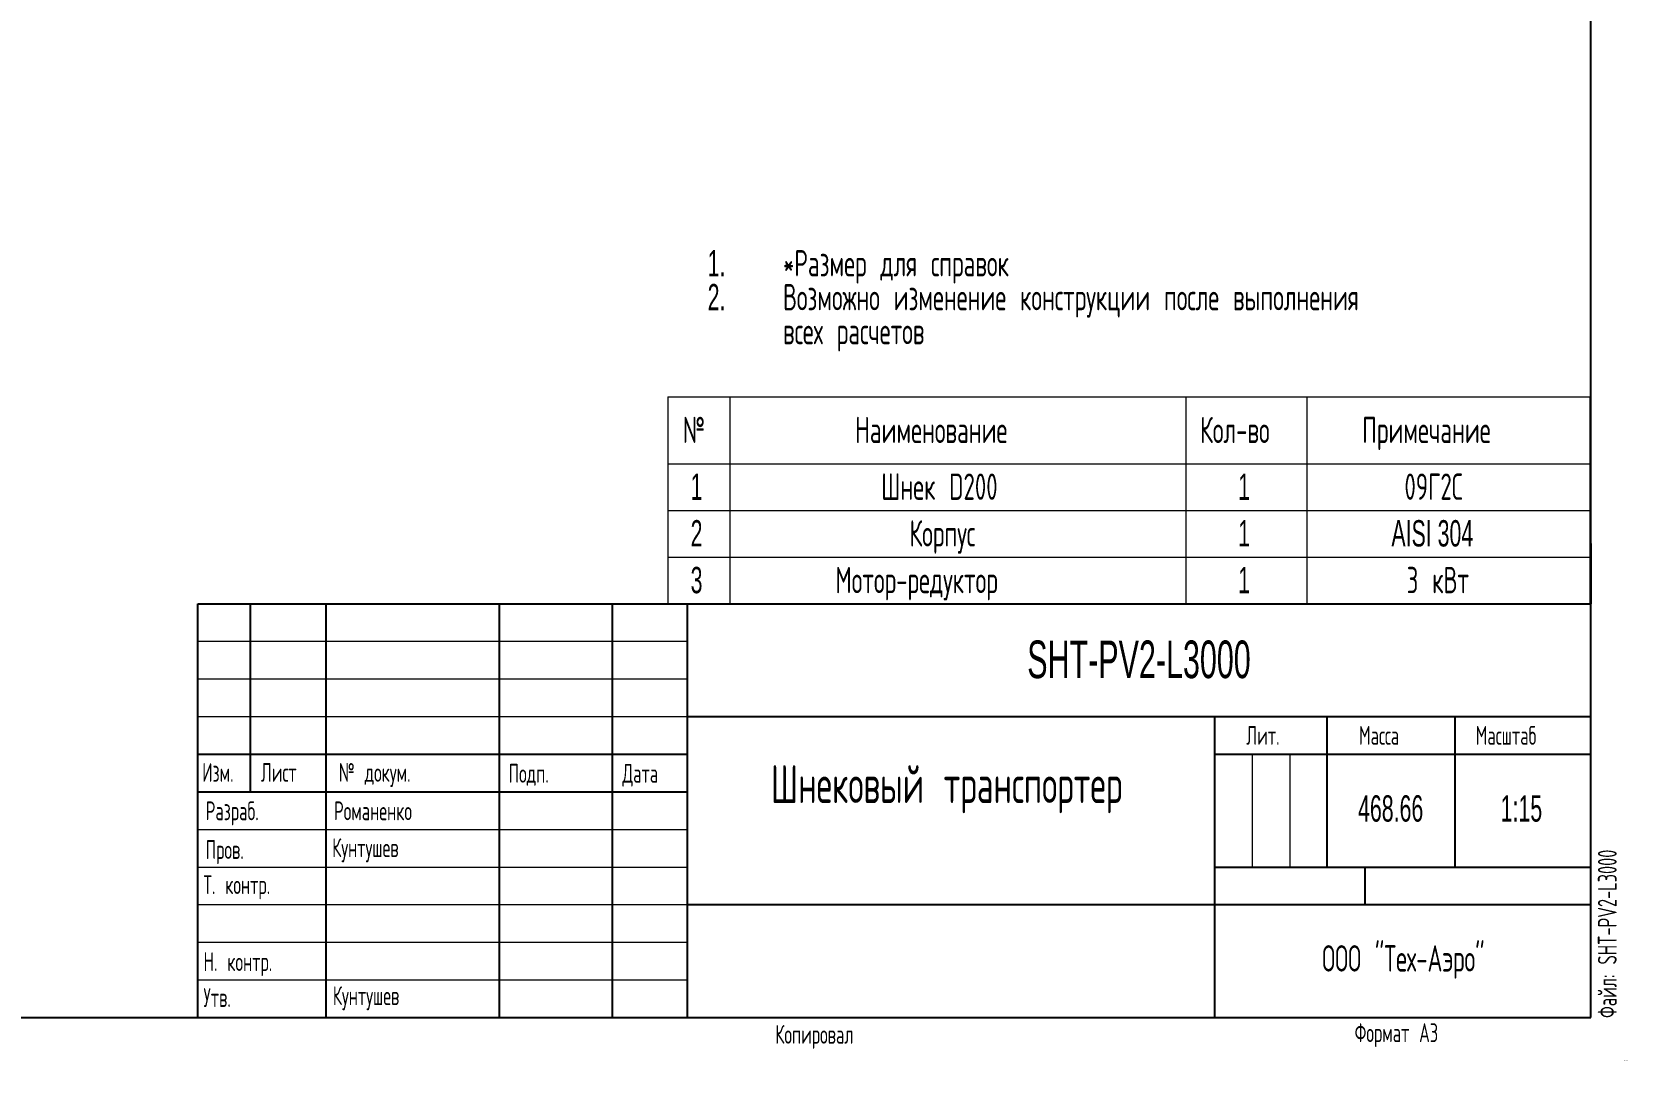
# Model space of a CAD drawing. Header units: millimetres. Extents: x 8 to 420, y -1 to 292.
# Drawn here: x 207.9 to 419.8, y -0.8 to 136 of the extents above; entities that cross this region are included whole.
import ezdxf

# ---------------------------------------------------------------- set-up
doc = ezdxf.new("R2010")
doc.units = ezdxf.units.MM
doc.styles.add('SLDTEXTSTYLE3', font='TXT', dxfattribs={"width": 0.605, "bigfont": 'bigfont'})
doc.styles.add('SLDTEXTSTYLE4', font='TXT', dxfattribs={"width": 0.605})

# ---------------------------------------------------------------- blocks, each defined once
blk = doc.blocks.new('SW_NOTE_0_2')
at = {"color": 0, "linetype": 'Continuous', "lineweight": 0, "char_height": 3.5, "attachment_point": 1}
for s, insert, style in [('1.', (-10, 4.5), 'SLDTEXTSTYLE4'), ('*Размер для справок', (0, 4.5), 'SLDTEXTSTYLE3'), ('2.', (-10, -0.01), 'SLDTEXTSTYLE4'), ('Возможно изменение конструкции после выполнения', (0, -0.01), 'SLDTEXTSTYLE3'), ('всех расчетов', (0, -4.52), 'SLDTEXTSTYLE3')]:
    blk.add_mtext(s, dxfattribs=dict(at, insert=insert, style=style))
blk = doc.blocks.new('SW_TABLEANNOTATION_0')
at = {"color": 0, "linetype": 'Continuous', "lineweight": 18}
for p, q in [((0, 0), (0, -8.89)), ((0, 0), (8.21, 0)), ((8.21, 0), (8.21, -8.89)), ((8.21, 0), (68.8, 0)), ((68.8, 0), (68.8, -8.89)), ((68.8, 0), (84.86, 0)), ((84.86, 0), (84.86, -8.89)), ((84.86, 0), (122.44, 0)), ((122.44, 0), (122.44, -8.89)), ((0, -8.89), (0, -15.09)), ((0, -8.89), (8.21, -8.89)), ((8.21, -8.89), (8.21, -15.09)), ((8.21, -8.89), (68.8, -8.89)), ((68.8, -8.89), (68.8, -15.09)), ((68.8, -8.89), (84.86, -8.89)), ((84.86, -8.89), (84.86, -15.09)), ((84.86, -8.89), (122.44, -8.89)), ((122.44, -8.89), (122.44, -15.09)), ((0, -15.09), (0, -21.29)), ((0, -15.09), (8.21, -15.09)), ((8.21, -15.09), (8.21, -21.29)), ((8.21, -15.09), (68.8, -15.09)), ((68.8, -15.09), (68.8, -21.29)), ((68.8, -15.09), (84.86, -15.09)), ((84.86, -15.09), (84.86, -21.29)), ((84.86, -15.09), (122.44, -15.09)), ((122.44, -15.09), (122.44, -21.29)), ((0, -21.29), (0, -27.49)), ((0, -21.29), (8.21, -21.29)), ((8.21, -21.29), (8.21, -27.49)), ((8.21, -21.29), (68.8, -21.29)), ((68.8, -21.29), (68.8, -27.49)), ((68.8, -21.29), (84.86, -21.29)), ((84.86, -21.29), (84.86, -27.49)), ((84.86, -21.29), (122.44, -21.29)), ((122.44, -21.29), (122.44, -27.49)), ((0, -27.49), (8.21, -27.49)), ((8.21, -27.49), (68.8, -27.49)), ((68.8, -27.49), (84.86, -27.49)), ((84.86, -27.49), (122.44, -27.49))]:
    blk.add_line(p, q, dxfattribs=at)
at = {"color": 0, "linetype": 'Continuous', "lineweight": 0, "char_height": 3.5, "attachment_point": 1}
for s, insert, style in [('№', (1.97, -2.63), 'SLDTEXTSTYLE3'), ('Наименование', (24.86, -2.63), 'SLDTEXTSTYLE3'), ('Кол-во', (70.68, -2.63), 'SLDTEXTSTYLE3'), ('Примечание', (92.2, -2.63), 'SLDTEXTSTYLE3'), ('1', (3.01, -10.17), 'SLDTEXTSTYLE4'), ('Шнек D200', (28.32, -10.17), 'SLDTEXTSTYLE3'), ('1', (75.74, -10.17), 'SLDTEXTSTYLE4'), ('09Г2С', (97.82, -10.17), 'SLDTEXTSTYLE3'), ('2', (3.01, -16.37), 'SLDTEXTSTYLE4'), ('Корпус', (32.08, -16.37), 'SLDTEXTSTYLE3'), ('1', (75.74, -16.37), 'SLDTEXTSTYLE4'), ('AISI 304', (96.09, -16.37), 'SLDTEXTSTYLE4'), ('3', (3.01, -22.58), 'SLDTEXTSTYLE4'), ('Мотор-редуктор', (22.24, -22.58), 'SLDTEXTSTYLE3'), ('1', (75.74, -22.58), 'SLDTEXTSTYLE4'), ('3 кВт', (98.12, -22.58), 'SLDTEXTSTYLE3')]:
    blk.add_mtext(s, dxfattribs=dict(at, insert=insert, style=style))

msp = doc.modelspace()

# ---------------------------------------------------------------- linework, layer by layer
at = {"color": 7, "linetype": 'Continuous', "lineweight": 25}
for p, q in [((415, 5), (415, 292)), ((415, 68), (415, 60)), ((230, 5), (230, 60)), ((230, 60), (415, 60)), ((237, 35), (237, 60)), ((247, 60), (247, 5)), ((270, 60), (270, 5)), ((285, 60), (285, 5)), ((295, 5), (295, 60)), ((415, 5), (415, 60)), ((295, 45), (415, 45)), ((365, 45), (365, 5)), ((380, 25), (380, 45)), ((397, 25), (397, 45)), ((230, 40), (295, 40)), ((365, 40), (415, 40)), ((230, 35), (295, 35)), ((365, 25), (415, 25)), ((385, 25), (385, 20)), ((295, 20), (415, 20)), ((20, 5), (415, 5)), ((230, 5), (415, 5))]:
    msp.add_line(p, q, dxfattribs=at)
at = {"color": 7, "linetype": 'Continuous', "lineweight": 18}
for p, q in [((230, 55), (295, 55)), ((230, 50), (295, 50)), ((230, 45), (295, 45)), ((370, 40), (370, 25)), ((375, 40), (375, 25)), ((230, 30), (295, 30)), ((230, 25), (295, 25)), ((230, 20), (295, 20)), ((230, 15), (295, 15)), ((230, 10), (295, 10))]:
    msp.add_line(p, q, dxfattribs=at)

# ---------------------------------------------------------------- block references
at = {"color": 7, "linetype": 'Continuous', "lineweight": 0}
for name, p in [('SW_NOTE_0_2', (307.698859, 102.495848)), ('SW_TABLEANNOTATION_0', (292.423978, 87.469397))]:
    msp.add_blockref(name, p, dxfattribs=at)

# ---------------------------------------------------------------- texts
for s, insert, char_height, attachment_point, style in [('SHT-PV2-L3000', (354.985688, 55.101453), 5, 2, 'SLDTEXTSTYLE4'), ('Лит.', (369.240932, 43.743222), 2.5, 1, 'SLDTEXTSTYLE3'), ('Масса', (384.197401, 43.743222), 2.5, 1, 'SLDTEXTSTYLE3'), ('Масштаб', (399.706472, 43.743222), 2.5, 1, 'SLDTEXTSTYLE3'), ('Изм.', (230.562777, 38.821408), 2.5, 1, 'SLDTEXTSTYLE3'), ('Лист', (238.36464, 38.821408), 2.5, 1, 'SLDTEXTSTYLE3'), ('№ докум.', (248.707257, 38.821408), 2.5, 1, 'SLDTEXTSTYLE3'), ('Подп.', (271.259972, 38.697932), 2.5, 1, 'SLDTEXTSTYLE3'), ('Дата', (286.378893, 38.697932), 2.5, 1, 'SLDTEXTSTYLE3'), ('Шнековый транспортер', (329.434719, 38.502247), 5, 2, 'SLDTEXTSTYLE3'), ('468.66', (388.413894, 34.532609), 3.5, 2, 'SLDTEXTSTYLE4'), ('1:15', (405.781312, 34.532609), 3.5, 2, 'SLDTEXTSTYLE4'), ('Разраб.', (231.018407, 33.711056), 2.5, 1, 'SLDTEXTSTYLE3'), ('Романенко', (248.06354, 33.711056), 2.5, 1, 'SLDTEXTSTYLE3'), ('Пров.', (231.018407, 28.563622), 2.5, 1, 'SLDTEXTSTYLE3'), ('Кунтушев', (247.825818, 28.817341), 2.5, 1, 'SLDTEXTSTYLE3'), ('Т. контр.', (230.737948, 23.901922), 2.5, 1, 'SLDTEXTSTYLE3'), ('ООО "Тех-Аэро"', (390.102165, 14.602753), 3.5, 2, 'SLDTEXTSTYLE3'), ('Н. контр.', (230.737948, 13.668889), 2.5, 1, 'SLDTEXTSTYLE3'), ('Утв.', (230.737948, 8.89487), 2.5, 1, 'SLDTEXTSTYLE3'), ('Кунтушев', (247.916369, 9.148589), 2.5, 1, 'SLDTEXTSTYLE3'), ('Формат A3', (383.630697, 4.225778), 2.5, 1, 'SLDTEXTSTYLE3'), ('Копировал', (306.680218, 4.01143), 2.5, 1, 'SLDTEXTSTYLE3'), ('Версия 3', (419.457685, -0.671167), 0.1, 1, 'SLDTEXTSTYLE3')]:
    msp.add_mtext(s, dxfattribs=dict(at, insert=insert, char_height=char_height, attachment_point=attachment_point, style=style))
at = {"color": 7, "linetype": 'Continuous', "lineweight": 0, "insert": (415.937495, 4.940999), "char_height": 2.5, "attachment_point": 1, "rotation": 90, "style": 'SLDTEXTSTYLE3'}
msp.add_mtext('Файл: SHT-PV2-L3000', dxfattribs=at)

doc.saveas('drawing.dxf')
